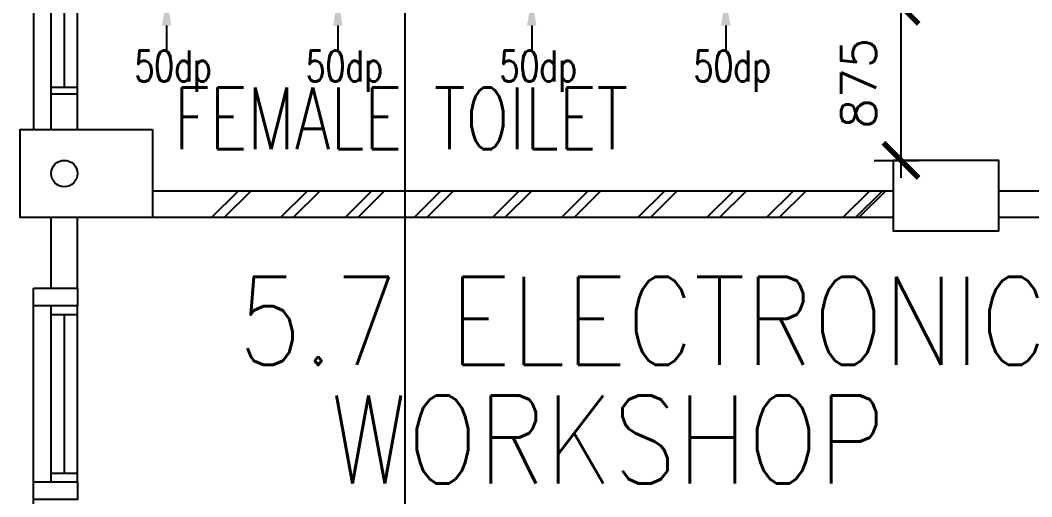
# Model space of a CAD drawing. Extents: x 2266480 to 2632177, y -858634 to -757244.
# Drawn here: x 2508799 to 2514536, y -792258 to -789554 of the extents above; entities that cross this region are included whole.
import ezdxf

# ---------------------------------------------------------------- set-up
doc = ezdxf.new("R2010")
doc.units = 0
doc.header["$LTSCALE"] = 10
doc.header["$MEASUREMENT"] = 0
doc.layers.get('0').update_dxf_attribs({"linetype": 'CONTINUOUS'})
doc.layers.get('DEFPOINTS').update_dxf_attribs({"linetype": 'CONTINUOUS'})
for name, color, linetype in [('AR', 7, 'CONTINUOUS'), ('COL', 3, 'CONTINUOUS'), ('DIM', 7, 'CONTINUOUS'), ('hatch', 7, 'CONTINUOUS'), ('RWDP', 145, 'CONTINUOUS'), ('T50', 4, 'CONTINUOUS'), ('TEX', 2, 'CONTINUOUS'), ('WALL', 2, 'CONTINUOUS'), ('WIN', 5, 'CONTINUOUS')]:
    doc.layers.add(name, color=color, linetype=linetype)
doc.styles.add('ROMANS', font='romans')
doc.styles.get("Standard").update_dxf_attribs({"font": 'ROMANS.SHX'})
doc.dimstyles.new('STANDARD$0', dxfattribs={"dimscale": 0, "dimtxt": 8, "dimasz": 6, "dimexe": 1, "dimexo": 1, "dimgap": 3, "dimtad": 1, "dimdec": 0, "dimlfac": -1, "dimrnd": 1, "dimzin": 0, "dimdsep": 46, "dimtxsty": 'Standard', "dimcen": 0, "dimclrd": 5, "dimclre": 250, "dimadec": 0, "dimazin": 0, "dimtfac": 1, "dimtdec": 4, "dimtofl": 0, "dimtmove": 0, "dimatfit": 3, "dimfxl": 1, "dimtolj": 1, "dimtzin": 0, "dimarcsym": 0})

# ---------------------------------------------------------------- blocks, each defined once
blk = doc.blocks.new('_ARCHTICK')
at = {"color": 0, "linetype": 'ByBlock', "const_width": 0.15}
blk.add_lwpolyline([(-0.5, -0.5), (0.5, 0.5)], dxfattribs=at)
blk = doc.blocks.new('*D533')
at = {"layer": 'DEFPOINTS', "color": 0, "transparency": 16777216}
for p in [(2513541.9, -789474.1), (2513541.9, -790349.1), (2513794.3, -790349.1)]:
    blk.add_point(p, dxfattribs=at)
at = {"layer": 'DIM', "color": 7, "lineweight": -2, "transparency": 16777216}
for p, q in [((2513794.3, -789374.1), (2513794.3, -790449.1)), ((2513641.9, -789474.1), (2513894.3, -789474.1)), ((2513641.9, -790349.1), (2513894.3, -790349.1))]:
    blk.add_line(p, q, dxfattribs=at)
at = {"layer": 'DIM', "color": 7, "lineweight": -2, "transparency": 16777216, "xscale": 200, "yscale": 200, "zscale": 200}
for p, rotation in [((2513794.3, -789474.1), 90), ((2513794.3, -790349.1), 270)]:
    blk.add_blockref('_ARCHTICK', p, dxfattribs=dict(at, rotation=rotation))
at = {"layer": 'DIM', "color": 7, "transparency": 16777216, "insert": (2513554.3, -789911.6), "char_height": 200, "attachment_point": 5, "rotation": 90, "style": 'ROMANS'}
blk.add_mtext('\\A1;875', dxfattribs=at)

msp = doc.modelspace()

# ---------------------------------------------------------------- linework, layer by layer
at = {"color": 0}
for p, q in [((2508874.5, -784674.1), (2508874.5, -790174.1)), ((2509629.6, -789584.1), (2509629.6, -789730.4)), ((2510600.6, -789584.1), (2510600.6, -789730.4)), ((2511700.6, -789584.1), (2511700.6, -789730.4)), ((2512800.6, -789584.1), (2512800.6, -789730.4)), ((2508874.5, -796174.1), (2508874.5, -791074.1))]:
    msp.add_line(p, q, dxfattribs=at)
for points in [[(2509602.9, -789584.1), (2509656.3, -789584.1), (2509629.6, -789424.1)], [(2510573.9, -789584.1), (2510627.2, -789584.1), (2510600.6, -789424.1)], [(2511673.9, -789584.1), (2511727.2, -789584.1), (2511700.6, -789424.1)], [(2512773.9, -789584.1), (2512827.2, -789584.1), (2512800.6, -789424.1)]]:
    msp.add_solid(points, dxfattribs=at)
at = {"layer": 'AR', "color": 0}
msp.add_line((2510980.8, -781943.4), (2510980.8, -793334.6), dxfattribs=at)
at = {"layer": 'COL', "color": 0}
for points in [[(2509549.5, -790174.1), (2509549.5, -790674.1), (2508799.5, -790674.1), (2508799.5, -790174.1)], [(2513749.5, -790349.1), (2513749.5, -790749.1), (2514349.5, -790749.1), (2514349.5, -790349.1)]]:
    msp.add_lwpolyline(points, close=True, dxfattribs=at)
at = {"layer": 'hatch', "color": 0}
for p, q in [((2509884.9, -790674.1), (2510034.9, -790524.1)), ((2509884.9, -790674.1), (2510034.9, -790524.1)), ((2509884.9, -790674.1), (2510034.9, -790524.1)), ((2509956.5, -790674.1), (2510106.5, -790524.1)), ((2509956.5, -790674.1), (2510106.5, -790524.1)), ((2509956.5, -790674.1), (2510106.5, -790524.1)), ((2510276.4, -790674.1), (2510426.4, -790524.1)), ((2510276.4, -790674.1), (2510426.4, -790524.1)), ((2510276.4, -790674.1), (2510426.4, -790524.1)), ((2510348, -790674.1), (2510498, -790524.1)), ((2510348, -790674.1), (2510498, -790524.1)), ((2510348, -790674.1), (2510498, -790524.1)), ((2510641.6, -790674.1), (2510791.6, -790524.1)), ((2510641.6, -790674.1), (2510791.6, -790524.1)), ((2510641.6, -790674.1), (2510791.6, -790524.1)), ((2510713.2, -790674.1), (2510863.2, -790524.1)), ((2510713.2, -790674.1), (2510863.2, -790524.1)), ((2510713.2, -790674.1), (2510863.2, -790524.1)), ((2511033.1, -790674.1), (2511183.1, -790524.1)), ((2511033.1, -790674.1), (2511183.1, -790524.1)), ((2511033.1, -790674.1), (2511183.1, -790524.1)), ((2511104.7, -790674.1), (2511254.7, -790524.1)), ((2511104.7, -790674.1), (2511254.7, -790524.1)), ((2511104.7, -790674.1), (2511254.7, -790524.1)), ((2511476.9, -790674.1), (2511626.9, -790524.1)), ((2511476.9, -790674.1), (2511626.9, -790524.1)), ((2511476.9, -790674.1), (2511626.9, -790524.1)), ((2511548.5, -790674.1), (2511698.5, -790524.1)), ((2511548.5, -790674.1), (2511698.5, -790524.1)), ((2511548.5, -790674.1), (2511698.5, -790524.1)), ((2511868.4, -790674.1), (2512018.4, -790524.1)), ((2511868.4, -790674.1), (2512018.4, -790524.1)), ((2511868.4, -790674.1), (2512018.4, -790524.1)), ((2511940, -790674.1), (2512090, -790524.1)), ((2511940, -790674.1), (2512090, -790524.1)), ((2511940, -790674.1), (2512090, -790524.1)), ((2512302.4, -790674.1), (2512452.4, -790524.1)), ((2512302.4, -790674.1), (2512452.4, -790524.1)), ((2512302.4, -790674.1), (2512452.4, -790524.1)), ((2512374, -790674.1), (2512524, -790524.1)), ((2512374, -790674.1), (2512524, -790524.1)), ((2512374, -790674.1), (2512524, -790524.1)), ((2512693.9, -790674.1), (2512843.9, -790524.1)), ((2512693.9, -790674.1), (2512843.9, -790524.1)), ((2512693.9, -790674.1), (2512843.9, -790524.1)), ((2512765.5, -790674.1), (2512915.5, -790524.1)), ((2512765.5, -790674.1), (2512915.5, -790524.1)), ((2512765.5, -790674.1), (2512915.5, -790524.1)), ((2513032.3, -790674.1), (2513182.3, -790524.1)), ((2513032.3, -790674.1), (2513182.3, -790524.1)), ((2513032.3, -790674.1), (2513182.3, -790524.1)), ((2513104, -790674.1), (2513254, -790524.1)), ((2513104, -790674.1), (2513254, -790524.1)), ((2513104, -790674.1), (2513254, -790524.1)), ((2513465.2, -790674.1), (2513615.2, -790524.1)), ((2513465.2, -790674.1), (2513615.2, -790524.1)), ((2513465.2, -790674.1), (2513615.2, -790524.1)), ((2513536.8, -790674.1), (2513686.8, -790524.1)), ((2513536.8, -790674.1), (2513686.8, -790524.1)), ((2513556, -790674.1), (2513706, -790524.1))]:
    msp.add_line(p, q, dxfattribs=at)
at = {"layer": 'RWDP', "color": 0}
msp.add_circle((2509049.5, -790424.1), 75, dxfattribs=at)
at = {"layer": 'WALL', "color": 0}
for p, q in [((2508974.5, -790174.1), (2508974.5, -789974.1)), ((2509124.5, -789974.1), (2508974.5, -789974.1)), ((2509124.5, -790174.1), (2509124.5, -789974.1)), ((2513749.5, -790524.1), (2509549.5, -790524.1)), ((2515674.5, -790524.1), (2514349.5, -790524.1)), ((2508974.5, -791074.1), (2508974.5, -790674.1)), ((2509124.5, -791074.1), (2509124.5, -790674.1)), ((2513749.5, -790674.1), (2509549.5, -790674.1)), ((2516599.5, -790674.1), (2514349.5, -790674.1))]:
    msp.add_line(p, q, dxfattribs=at)
for points in [[(2508874.5, -791074.1), (2509124.5, -791074.1), (2509124.5, -791174.1), (2508874.5, -791174.1)], [(2508874.5, -792174.1), (2509124.5, -792174.1), (2509124.5, -792274.1), (2508874.5, -792274.1)]]:
    msp.add_lwpolyline(points, close=True, dxfattribs=at)
at = {"layer": 'WIN', "color": 0}
for p, q in [((2508974.5, -789974.1), (2508974.5, -788174.1)), ((2509124.5, -789974.1), (2509124.5, -788174.1)), ((2509124.5, -789936.1), (2508974.5, -789936.1)), ((2508974.5, -792174.1), (2508974.5, -791174.1)), ((2509124.5, -792174.1), (2509124.5, -791174.1)), ((2508974.5, -791224.1), (2509124.5, -791224.1)), ((2508974.5, -792124.1), (2509124.5, -792124.1))]:
    msp.add_line(p, q, dxfattribs=at)
at = {"layer": 'WIN', "color": 0, "const_width": 10, "flags": 128}
for points in [[(2509049.5, -789936.1), (2509049.5, -789380.4)], [(2509049.5, -792124.1), (2509049.5, -791224.1)]]:
    msp.add_lwpolyline(points, dxfattribs=at)

# ---------------------------------------------------------------- texts
at = {"color": 0, "style": 'ROMANS', "width": 0.75}
msp.add_text('FEMALE TOILET', height=350, dxfattribs=at).set_placement((2509671.1, -790286.4))
at = {"layer": 'T50', "color": 0, "style": 'ROMANS', "width": 0.85}
for s, p in [('5.7 ELECTRONIC', (2510033.6, -791509.9)), ('WORKSHOP', (2510556.9, -792182.7))]:
    msp.add_text(s, height=500, dxfattribs=at).set_placement(p)
at = {"layer": 'TEX', "color": 0, "ltscale": 0.5, "style": 'ROMANS', "width": 0.75}
for p in [(2509447.5, -789901.7), (2510418.5, -789901.7), (2511518.5, -789901.7), (2512618.5, -789901.7)]:
    msp.add_text('50dp', height=175, dxfattribs=at).set_placement(p)

# ---------------------------------------------------------------- dimensions: what is measured, and where the dimension line sits
at = {"layer": 'DIM', "color": 0}
dim = msp.add_linear_dim(base=(2513794.3, -790349.1), p1=(2513541.9, -789474.1), p2=(2513541.9, -790349.1), angle=270, dimstyle='STANDARD$0', override={"dimscale": 100, "dimtxt": 2, "dimasz": 2, "dimgap": 1, "dimtxsty": 'ROMANS', "dimblk": 'ARCHTICK', "dimdle": 1, "dimclrd": 7, "dimclre": 7, "dimclrt": 7, "dimtdec": 0, "dimtmove": 2}, dxfattribs=at)
dim.commit()
dim.dimension.update_dxf_attribs({"geometry": '*D533', "text_midpoint": (2513554.3, -789911.6), "dimtype": 161})

doc.saveas('drawing.dxf')
